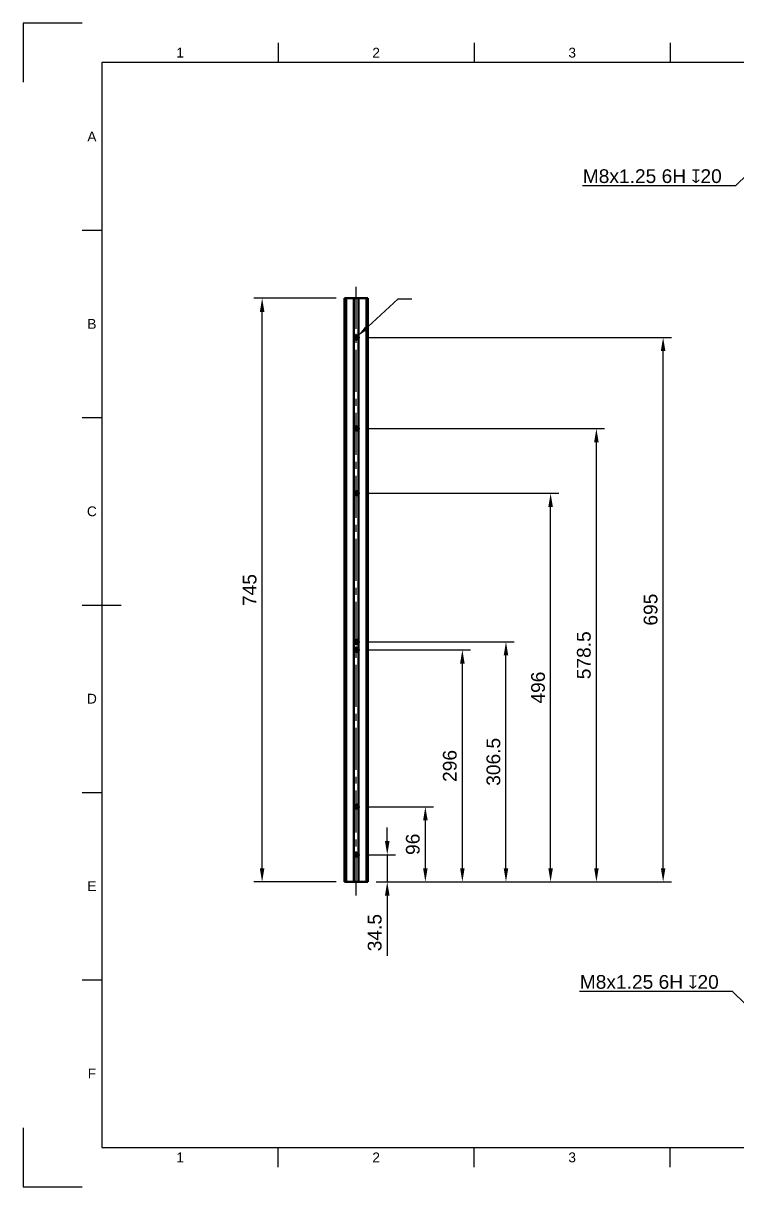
# Model space of a CAD drawing. Header units: millimetres. Extents: x 0 to 420, y 0 to 297.
# Drawn here: x 0 to 182.2, y 0 to 297 of the extents above; entities that cross this region are included whole.
import ezdxf
from ezdxf import colors
from ezdxf.entities.mleader import LeaderData, LeaderLine
from ezdxf.enums import TextEntityAlignment as Align
from ezdxf.math import Vec2, Vec3

# ---------------------------------------------------------------- set-up
doc = ezdxf.new("R2010")
doc.units = ezdxf.units.MM
doc.header["$LTSCALE"] = 0.75
doc.linetypes.add('CENTER2', pattern=[28.575, 19.05, -3.175, 3.175, -3.175])
for name, color, linetype, lineweight in [('Annotations', 7, 'Continuous', 25), ('Border', 7, 'Continuous', 25), ('Center Lines', 7, 'CENTER2', 25), ('Dimensions', 7, 'Continuous', 25), ('Visible', 7, 'Continuous', 50)]:
    doc.layers.add(name, color=color, linetype=linetype, lineweight=lineweight)
doc.styles.add('FusionTitle', font='arial.ttf')
doc.styles.get("Standard").update_dxf_attribs({"font": 'arial.ttf'})
doc.dimstyles.new('ISO-25', dxfattribs={"dimtxt": 3.5, "dimasz": 3.5, "dimexe": 2.1, "dimexo": 2.1, "dimgap": 1.4, "dimtad": 1, "dimzin": 12, "dimdsep": 46, "dimtxsty": 'Standard', "dimcen": 0, "dimclrd": 256, "dimclre": 256, "dimclrt": 256, "dimazin": 3, "dimtp": 0.1, "dimtm": 0.1, "dimtfac": 0.714286, "dimtmove": 0, "dimatfit": 3, "dimfxl": 1, "dimtzin": 12, "dimarcsym": 0})

# ---------------------------------------------------------------- blocks, each defined once
blk = doc.blocks.new('ISO_A3_SHEET')
at = {"layer": 'Border'}
for p, q in [((65, 292), (65, 287)), ((115, 292), (115, 287)), ((165, 292), (165, 287)), ((410, 287), (20, 287)), ((20, 287), (20, 10)), ((15, 244.16666), (20, 244.16666)), ((15, 196.33333), (20, 196.33333)), ((15, 148.5), (25, 148.5)), ((15, 100.66667), (20, 100.66667)), ((15, 52.83334), (20, 52.83334)), ((20, 10), (410, 10)), ((65, 5), (65, 10)), ((115, 5), (115, 10)), ((165, 5), (165, 10))]:
    blk.add_line(p, q, dxfattribs=at)
at = {"layer": 'Defpoints'}
for p, q in [((15, 297), (0, 297)), ((0, 297), (0, 282)), ((0, 15), (0, 0)), ((0, 0), (15, 0))]:
    blk.add_line(p, q, dxfattribs=at)
at = {"layer": 'Border', "style": 'FusionTitle'}
for s, p in [('1', (40, 289.5)), ('2', (90, 289.5)), ('3', (140, 289.5)), ('A', (17.5, 268.08333)), ('B', (17.5, 220.25)), ('C', (17.5, 172.41667)), ('D', (17.5, 124.58334)), ('E', (17.5, 76.75001)), ('F', (17.5, 28.91668)), ('1', (40, 7.5)), ('2', (90, 7.5)), ('3', (140, 7.5))]:
    blk.add_text(s, height=2.5, dxfattribs=at).set_placement(p, align=Align.MIDDLE)
blk = doc.blocks.new('*D43')
at = {"layer": 'Defpoints', "color": 0, "transparency": 16777216}
for p in [(60.913854, 226.816759), (81.913854, 226.816759), (81.913854, 77.816773)]:
    blk.add_point(p, dxfattribs=at)
at = {"layer": 'Dimensions', "lineweight": -2, "transparency": 16777216}
for p, q in [((79.813854, 226.816759), (58.813854, 226.816759)), ((60.913854, 81.316773), (60.913854, 223.316759)), ((79.813854, 77.816773), (58.813854, 77.816773))]:
    blk.add_line(p, q, dxfattribs=at)
at = {"layer": 'Dimensions', "transparency": 16777216}
for points in [[(60.330521, 223.316759), (61.497187, 223.316759), (60.913854, 226.816759)], [(60.330521, 81.316773), (61.497187, 81.316773), (60.913854, 77.816773)]]:
    blk.add_solid(points, dxfattribs=at)
at = {"layer": 'Dimensions', "transparency": 16777216, "insert": (57.734011, 152.316766), "char_height": 3.5, "attachment_point": 5, "rotation": 90}
blk.add_mtext('745', dxfattribs=at)
blk = doc.blocks.new('*U10')
at = {"layer": 'Center Lines', "color": 0, "linetype": 'Continuous', "ltscale": 0.75, "transparency": 16777216}
for p, q in [((-0.892969, 0), (0.892969, 0)), ((0, -0.892969), (0, 0.892969))]:
    blk.add_line(p, q, dxfattribs=at)
blk = doc.blocks.new('*U11')
at = {"layer": 'Center Lines', "color": 0, "linetype": 'Continuous', "ltscale": 0.75, "transparency": 16777216}
for p, q in [((-0.892969, 0), (0.892969, 0)), ((0, -0.892969), (0, 0.892969))]:
    blk.add_line(p, q, dxfattribs=at)
blk = doc.blocks.new('*U12')
at = {"layer": 'Center Lines', "color": 0, "linetype": 'Continuous', "ltscale": 0.75, "transparency": 16777216}
for p, q in [((-0.892969, 0), (0.892969, 0)), ((0, -0.892969), (0, 0.892969))]:
    blk.add_line(p, q, dxfattribs=at)
blk = doc.blocks.new('*U13')
at = {"layer": 'Center Lines', "color": 0, "linetype": 'Continuous', "ltscale": 0.75, "transparency": 16777216}
for p, q in [((-0.892969, 0), (0.892969, 0)), ((0, -0.892969), (0, 0.892969))]:
    blk.add_line(p, q, dxfattribs=at)
blk = doc.blocks.new('*U14')
at = {"layer": 'Center Lines', "color": 0, "linetype": 'Continuous', "ltscale": 0.75, "transparency": 16777216}
for p, q in [((-0.892969, 0), (0.892969, 0)), ((0, -0.892969), (0, 0.892969))]:
    blk.add_line(p, q, dxfattribs=at)
blk = doc.blocks.new('*U15')
at = {"layer": 'Center Lines', "color": 0, "linetype": 'Continuous', "ltscale": 0.75, "transparency": 16777216}
for p, q in [((-0.892969, 0), (0.892969, 0)), ((0, -0.892969), (0, 0.892969))]:
    blk.add_line(p, q, dxfattribs=at)
blk = doc.blocks.new('*U16')
at = {"layer": 'Center Lines', "color": 0, "linetype": 'Continuous', "ltscale": 0.75, "transparency": 16777216}
for p, q in [((-0.892969, 0), (0.892969, 0)), ((0, -0.892969), (0, 0.892969))]:
    blk.add_line(p, q, dxfattribs=at)
blk = doc.blocks.new('*U26')
at = {"layer": 'Center Lines', "color": 0, "ltscale": 0.75, "transparency": 16777216}
blk.add_line((0, -77.999993), (0, 77.999993), dxfattribs=at)
blk = doc.blocks.new('*D44')
at = {"layer": 'Defpoints', "color": 0, "transparency": 16777216}
for p in [(85.806633, 84.716773), (92.826685, 84.716773), (87.913854, 77.816773)]:
    blk.add_point(p, dxfattribs=at)
at = {"layer": 'Dimensions', "lineweight": -2, "transparency": 16777216}
for p, q in [((92.826685, 88.216773), (92.826685, 91.716773)), ((87.906633, 84.716773), (94.926685, 84.716773)), ((92.826685, 84.716773), (92.826685, 77.816773)), ((90.013854, 77.816773), (94.926685, 77.816773)), ((92.826685, 74.316773), (92.826685, 58.901493))]:
    blk.add_line(p, q, dxfattribs=at)
at = {"layer": 'Dimensions', "transparency": 16777216}
for points in [[(92.243352, 88.216773), (93.410018, 88.216773), (92.826685, 84.716773)], [(92.243352, 74.316773), (93.410018, 74.316773), (92.826685, 77.816773)]]:
    blk.add_solid(points, dxfattribs=at)
at = {"layer": 'Dimensions', "transparency": 16777216, "insert": (89.638486, 64.859133), "char_height": 3.5, "attachment_point": 5, "rotation": 90}
blk.add_mtext('34.5', dxfattribs=at)
blk = doc.blocks.new('*D45')
at = {"layer": 'Defpoints', "color": 0, "transparency": 16777216}
for p in [(85.806823, 97.016773), (102.549041, 97.016773), (87.913854, 77.816773)]:
    blk.add_point(p, dxfattribs=at)
at = {"layer": 'Dimensions', "lineweight": -2, "transparency": 16777216}
for p, q in [((87.906823, 97.016773), (104.649041, 97.016773)), ((102.549041, 81.316773), (102.549041, 93.516773)), ((90.013854, 77.816773), (104.649041, 77.816773))]:
    blk.add_line(p, q, dxfattribs=at)
at = {"layer": 'Dimensions', "transparency": 16777216}
for points in [[(101.965708, 93.516773), (103.132375, 93.516773), (102.549041, 97.016773)], [(101.965708, 81.316773), (103.132375, 81.316773), (102.549041, 77.816773)]]:
    blk.add_solid(points, dxfattribs=at)
at = {"layer": 'Dimensions', "transparency": 16777216, "insert": (99.362036, 87.416773), "char_height": 3.5, "attachment_point": 5, "rotation": 90}
blk.add_mtext('96', dxfattribs=at)
blk = doc.blocks.new('*D46')
at = {"layer": 'Defpoints', "color": 0, "transparency": 16777216}
for p in [(85.806823, 137.016773), (111.985874, 137.016773), (87.913854, 77.816773)]:
    blk.add_point(p, dxfattribs=at)
at = {"layer": 'Dimensions', "lineweight": -2, "transparency": 16777216}
for p, q in [((87.906823, 137.016773), (114.085874, 137.016773)), ((111.985874, 81.316773), (111.985874, 133.516773)), ((90.013854, 77.816773), (114.085874, 77.816773))]:
    blk.add_line(p, q, dxfattribs=at)
at = {"layer": 'Dimensions', "transparency": 16777216}
for points in [[(111.402541, 133.516773), (112.569207, 133.516773), (111.985874, 137.016773)], [(111.402541, 81.316773), (112.569207, 81.316773), (111.985874, 77.816773)]]:
    blk.add_solid(points, dxfattribs=at)
at = {"layer": 'Dimensions', "transparency": 16777216, "insert": (108.798869, 107.416773), "char_height": 3.5, "attachment_point": 5, "rotation": 90}
blk.add_mtext('296', dxfattribs=at)
blk = doc.blocks.new('*D47')
at = {"layer": 'Defpoints', "color": 0, "transparency": 16777216}
for p in [(85.827, 139.117565), (123.109174, 139.117565), (87.913854, 77.816773)]:
    blk.add_point(p, dxfattribs=at)
at = {"layer": 'Dimensions', "lineweight": -2, "transparency": 16777216}
for p, q in [((87.927, 139.117565), (125.209174, 139.117565)), ((123.109174, 81.316773), (123.109174, 135.617565)), ((90.013854, 77.816773), (125.209174, 77.816773))]:
    blk.add_line(p, q, dxfattribs=at)
at = {"layer": 'Dimensions', "transparency": 16777216}
for points in [[(122.52584, 135.617565), (123.692507, 135.617565), (123.109174, 139.117565)], [(122.52584, 81.316773), (123.692507, 81.316773), (123.109174, 77.816773)]]:
    blk.add_solid(points, dxfattribs=at)
at = {"layer": 'Dimensions', "transparency": 16777216, "insert": (119.920974, 108.467169), "char_height": 3.5, "attachment_point": 5, "rotation": 90}
blk.add_mtext('306.5', dxfattribs=at)
blk = doc.blocks.new('*D48')
at = {"layer": 'Defpoints', "color": 0, "transparency": 16777216}
for p in [(85.806823, 177.016773), (134.491118, 177.016773), (87.913854, 77.816773)]:
    blk.add_point(p, dxfattribs=at)
at = {"layer": 'Dimensions', "lineweight": -2, "transparency": 16777216}
for p, q in [((87.906823, 177.016773), (136.591118, 177.016773)), ((134.491118, 81.316773), (134.491118, 173.516773)), ((90.013854, 77.816773), (136.591118, 77.816773))]:
    blk.add_line(p, q, dxfattribs=at)
at = {"layer": 'Dimensions', "transparency": 16777216}
for points in [[(133.907784, 173.516773), (135.074451, 173.516773), (134.491118, 177.016773)], [(133.907784, 81.316773), (135.074451, 81.316773), (134.491118, 77.816773)]]:
    blk.add_solid(points, dxfattribs=at)
at = {"layer": 'Dimensions', "transparency": 16777216, "insert": (131.304112, 127.416773), "char_height": 3.5, "attachment_point": 5, "rotation": 90}
blk.add_mtext('496', dxfattribs=at)
blk = doc.blocks.new('*D49')
at = {"layer": 'Defpoints', "color": 0, "transparency": 16777216}
for p in [(85.806633, 193.516774), (146.174105, 193.516774), (87.913854, 77.816773)]:
    blk.add_point(p, dxfattribs=at)
at = {"layer": 'Dimensions', "lineweight": -2, "transparency": 16777216}
for p, q in [((87.906633, 193.516774), (148.274105, 193.516774)), ((146.174105, 81.316773), (146.174105, 190.016774)), ((90.013854, 77.816773), (148.274105, 77.816773))]:
    blk.add_line(p, q, dxfattribs=at)
at = {"layer": 'Dimensions', "transparency": 16777216}
for points in [[(145.590772, 190.016774), (146.757439, 190.016774), (146.174105, 193.516774)], [(145.590772, 81.316773), (146.757439, 81.316773), (146.174105, 77.816773)]]:
    blk.add_solid(points, dxfattribs=at)
at = {"layer": 'Dimensions', "transparency": 16777216, "insert": (142.9871, 135.666773), "char_height": 3.5, "attachment_point": 5, "rotation": 90}
blk.add_mtext('578.5', dxfattribs=at)
blk = doc.blocks.new('*D50')
at = {"layer": 'Defpoints', "color": 0, "transparency": 16777216}
for p in [(85.797302, 216.816714), (163.192594, 216.816714), (87.913854, 77.816773)]:
    blk.add_point(p, dxfattribs=at)
at = {"layer": 'Dimensions', "lineweight": -2, "transparency": 16777216}
for p, q in [((87.897302, 216.816714), (165.292594, 216.816714)), ((163.192594, 81.316773), (163.192594, 213.316714)), ((90.013854, 77.816773), (165.292594, 77.816773))]:
    blk.add_line(p, q, dxfattribs=at)
at = {"layer": 'Dimensions', "transparency": 16777216}
for points in [[(162.609261, 213.316714), (163.775928, 213.316714), (163.192594, 216.816714)], [(162.609261, 81.316773), (163.775928, 81.316773), (163.192594, 77.816773)]]:
    blk.add_solid(points, dxfattribs=at)
at = {"layer": 'Dimensions', "transparency": 16777216, "insert": (160.005589, 147.316743), "char_height": 3.5, "attachment_point": 5, "rotation": 90}
blk.add_mtext('695', dxfattribs=at)

msp = doc.modelspace()

# ---------------------------------------------------------------- linework, layer by layer
at = {"layer": 'Visible', "extrusion": (0, 1, 0)}
for p, q in [((81.9139, 77.8168, 2.6), (81.9139, 226.8168, 2.6)), ((82.3139, 226.8168, 3), (84.3139, 226.8168, 3)), ((82.3139, 77.8168, 3), (82.3139, 226.8168, 3)), ((84.3139, 226.8168, 1.2), (85.5139, 226.8168, 1.2)), ((84.3139, 77.8168, 3), (84.3139, 226.8168, 3)), ((85.5139, 226.8168, 3), (87.5139, 226.8168, 3)), ((85.5139, 77.8168, 3), (85.5139, 226.8168, 3)), ((87.5139, 77.8168, 3), (87.5139, 226.8168, 3)), ((87.9139, 206.0168, 2.6), (87.9139, 226.8168, 2.6)), ((87.9131, 206.0168, 2.6105), (87.9139, 206.0168, 2.6105)), ((87.9139, 203.6168, 2.6105), (87.9139, 206.0168, 2.6105)), ((87.9131, 203.6168, 2.6105), (87.9139, 203.6168, 2.6105)), ((87.9139, 77.8168, 2.6), (87.9139, 203.6168, 2.6)), ((84.3139, 77.8168, 3), (82.3139, 77.8168, 3)), ((85.5139, 77.8168, 1.2), (84.3139, 77.8168, 1.2)), ((87.5139, 77.8168, 3), (85.5139, 77.8168, 3))]:
    msp.add_line(p, q, dxfattribs=at)
at = {"layer": 'Visible', "extrusion": (-2.969e-13, 0, -1)}
for centre, radius, start, end in [((-84.9043, 216.8167, -1.2), 0.5035, 40.529989, 139.470011), ((-84.9043, 216.8167, -1.2), 0.6147, 255.032441, 284.967559), ((-84.934, 139.1176, -1.2), 0.5035, 40.529989, 139.470011), ((-84.934, 139.1176, -1.2), 0.6147, 255.032441, 284.967559)]:
    msp.add_arc(centre, radius, start, end, dxfattribs=at)
at = {"layer": 'Visible', "extrusion": (-3.237e-13, 2.29e-14, -1)}
for centre in [(-84.9137, 193.5168, -1.2), (-84.9137, 84.7168, -1.2)]:
    msp.add_arc(centre, 0.5035, 220.529989, 319.470011, dxfattribs=at)
at = {"layer": 'Visible', "extrusion": (-2.999e-13, 1.12e-14, -1)}
for centre in [(-84.9137, 193.5168, -1.2), (-84.9137, 84.7168, -1.2)]:
    msp.add_arc(centre, 0.6147, 75.032441, 104.967559, dxfattribs=at)
at = {"layer": 'Visible', "extrusion": (-2.969e-13, 1.8e-15, -1)}
for centre in [(-84.9139, 177.0168, -1.2), (-84.9139, 137.0168, -1.2), (-84.9139, 97.0168, -1.2)]:
    msp.add_arc(centre, 0.5035, 267.914146, 6.854168, dxfattribs=at)
at = {"layer": 'Visible', "extrusion": (-3.131e-13, -2.56e-14, -1)}
for centre in [(-84.9139, 177.0168, -1.2), (-84.9139, 137.0168, -1.2), (-84.9139, 97.0168, -1.2)]:
    msp.add_arc(centre, 0.6147, 122.416598, 152.351716, dxfattribs=at)
at = {"layer": 'Visible', "extrusion": (-9.77e-14, 1, 2.398e-13)}
msp.add_open_spline([(81.9139, 226.8168, 2.6), (81.9158, 226.8168, 2.6297), (81.9177, 226.8168, 2.6433), (81.9282, 226.8168, 2.7148), (81.9428, 226.8168, 2.7562), (81.9902, 226.8168, 2.8426), (82.0279, 226.8168, 2.8835), (82.1172, 226.8168, 2.9554), (82.1653, 226.8168, 2.9727), (82.2269, 226.8168, 2.9904), (82.259, 226.8168, 2.9964), (82.3139, 226.8168, 3)], degree=3, knots=[-0.466346255, -0.466346255, -0.466346255, -0.466346255, -0.451359314, -0.451359314, -0.393635612, -0.393635612, -0.313719447, -0.313719447, -0.199872316, -0.199872316, -0.070277282, -0.070277282, -0.070277282, -0.070277282], dxfattribs=at)
at = {"layer": 'Visible', "extrusion": (0, 1, 0)}
for points in [[(87.5139, 226.8168, 3), (87.5436, 226.8168, 2.9981), (87.5572, 226.8168, 2.9962), (87.6286, 226.8168, 2.9857), (87.6701, 226.8168, 2.971), (87.7565, 226.8168, 2.9237), (87.7974, 226.8168, 2.886), (87.8692, 226.8168, 2.7967), (87.8866, 226.8168, 2.7486), (87.9042, 226.8168, 2.6869), (87.9103, 226.8168, 2.6549), (87.9139, 226.8168, 2.6)], [(87.5139, 77.8168, 3), (87.5436, 77.8168, 2.9981), (87.5572, 77.8168, 2.9962), (87.6286, 77.8168, 2.9857), (87.6701, 77.8168, 2.971), (87.7565, 77.8168, 2.9237), (87.7974, 77.8168, 2.886), (87.8692, 77.8168, 2.7967), (87.8866, 77.8168, 2.7486), (87.9042, 77.8168, 2.6869), (87.9103, 77.8168, 2.6549), (87.9139, 77.8168, 2.6)]]:
    msp.add_open_spline(points, degree=3, knots=[-0.466346255, -0.466346255, -0.466346255, -0.466346255, -0.451359314, -0.451359314, -0.393635612, -0.393635612, -0.313719447, -0.313719447, -0.199872316, -0.199872316, -0.070277282, -0.070277282, -0.070277282, -0.070277282], dxfattribs=at)
at = {"layer": 'Visible'}
for points, knots in [([(84.7456, 216.2229, 1.2), (84.672, 216.2498, 1.2), (84.6042, 216.2906, 1.2), (84.4905, 216.3944, 1.2), (84.445, 216.4557, 1.2), (84.3817, 216.5898, 1.2), (84.3635, 216.661, 1.2), (84.3562, 216.8037, 1.2), (84.366, 216.8737, 1.2), (84.403, 216.9789, 1.2), (84.4214, 217.0163, 1.2), (84.4661, 217.085, 1.2), (84.4921, 217.1162, 1.2), (84.5216, 217.1439, 1.2)], [0, 0, 0, 0, 0.117587534, 0.117587534, 0.23108734, 0.23108734, 0.340497787, 0.340497787, 0.445817318, 0.445817318, 0.508296731, 0.508296731, 0.56924861, 0.56924861, 0.56924861, 0.56924861]), ([(84.5217, 217.1437, 1.055), (84.511, 217.1313, 1.056), (84.5008, 217.1183, 1.0571), (84.4914, 217.1048, 1.0581), (84.3844, 216.9513, 1.0699), (84.3732, 216.7366, 1.0817), (84.4638, 216.5729, 1.0936), (84.5511, 216.4151, 1.105), (84.7286, 216.3116, 1.1164), (84.909, 216.3132, 1.1278), (85.0876, 216.3149, 1.1391), (85.2616, 216.4195, 1.1504), (85.3469, 216.5765, 1.1617), (85.4322, 216.7337, 1.173), (85.4249, 216.9369, 1.1843), (85.3287, 217.0876, 1.1956), (85.3162, 217.1073, 1.197), (85.3022, 217.1262, 1.1985), (85.287, 217.1439, 1.2)], [-4.55635616, -4.55635616, -4.55635616, -4.55635616, -4.45802859, -4.45802859, -4.45802859, -3.34352145, -3.34352145, -3.34352145, -2.26896963, -2.26896963, -2.26896963, -1.20464586, -1.20464586, -1.20464586, -0.13921897, -0.13921897, -0.13921897, 0, 0, 0, 0]), ([(85.287, 217.1439, 1.2), (85.3355, 217.0984, 1.2), (85.3744, 217.0436, 1.2), (85.4307, 216.92, 1.2), (85.4466, 216.8518, 1.2), (85.452, 216.7105, 1.2), (85.4403, 216.6386, 1.2), (85.3898, 216.5006, 1.2), (85.3503, 216.4362, 1.2), (85.2677, 216.3459, 1.2), (85.2316, 216.3149, 1.2), (85.152, 216.2615, 1.2), (85.1086, 216.2395, 1.2), (85.0631, 216.2229, 1.2)], [0, 0, 0, 0, 0.0997698, 0.0997698, 0.203618253, 0.203618253, 0.311543588, 0.311543588, 0.423543967, 0.423543967, 0.494427949, 0.494427949, 0.566847306, 0.566847306, 0.566847306, 0.566847306]), ([(84.531, 193.1896, 1.2), (84.4825, 193.2351, 1.2), (84.4436, 193.2899, 1.2), (84.3873, 193.4135, 1.2), (84.3714, 193.4817, 1.2), (84.366, 193.623, 1.2), (84.3777, 193.6949, 1.2), (84.4282, 193.8329, 1.2), (84.4677, 193.8973, 1.2), (84.5503, 193.9876, 1.2), (84.5864, 194.0186, 1.2), (84.666, 194.072, 1.2), (84.7094, 194.094, 1.2), (84.7549, 194.1106, 1.2)], [0, 0, 0, 0, 0.0997698, 0.0997698, 0.203618253, 0.203618253, 0.311543588, 0.311543588, 0.423543967, 0.423543967, 0.494427949, 0.494427949, 0.566847306, 0.566847306, 0.566847306, 0.566847306]), ([(85.2963, 193.1897, 1.055), (85.3053, 193.2001, 1.0558), (85.3138, 193.2109, 1.0567), (85.3219, 193.2221, 1.0576), (85.4262, 193.3665, 1.0688), (85.4453, 193.568, 1.0801), (85.3701, 193.7294, 1.0914), (85.2938, 193.893, 1.1028), (85.1237, 194.0087, 1.1142), (84.9436, 194.0194, 1.1256), (84.7652, 194.03, 1.1369), (84.5843, 193.9374, 1.1482), (84.4885, 193.7865, 1.1595), (84.3926, 193.6354, 1.1708), (84.3861, 193.4318, 1.1821), (84.4721, 193.2748, 1.1934), (84.4887, 193.2445, 1.1956), (84.5085, 193.2159, 1.1978), (84.531, 193.1896, 1.2)], [-4.55635616, -4.55635616, -4.55635616, -4.55635616, -4.47423402, -4.47423402, -4.47423402, -3.41294719, -3.41294719, -3.41294719, -2.33759093, -2.33759093, -2.33759093, -1.27273628, -1.27273628, -1.27273628, -0.20617298, -0.20617298, -0.20617298, 0, 0, 0, 0]), ([(84.414, 177.0769, 1.2), (84.4147, 177.1434, 1.2), (84.4286, 177.2091, 1.2), (84.4815, 177.3342, 1.2), (84.5209, 177.3921, 1.2), (84.6212, 177.4917, 1.2), (84.682, 177.5318, 1.2), (84.8178, 177.588, 1.2), (84.892, 177.6026, 1.2), (85.0143, 177.603, 1.2), (85.0616, 177.5974, 1.2), (85.1548, 177.5749, 1.2), (85.2003, 177.5579, 1.2), (85.2434, 177.5357, 1.2)], [0, 0, 0, 0, 0.0997698, 0.0997698, 0.203618253, 0.203618253, 0.311543588, 0.311543588, 0.423543967, 0.423543967, 0.494427949, 0.494427949, 0.566847306, 0.566847306, 0.566847306, 0.566847306]), ([(84.9319, 176.5146, 1.055), (85.0635, 176.5205, 1.0633), (85.1931, 176.5775, 1.0717), (85.2829, 176.6742, 1.08), (85.4062, 176.8071, 1.0914), (85.4489, 177.0093, 1.1029), (85.3899, 177.1807, 1.1144), (85.3316, 177.3502, 1.1257), (85.1763, 177.4823, 1.137), (84.9997, 177.5129, 1.1484), (84.8222, 177.5436, 1.1597), (84.6305, 177.4703, 1.1711), (84.5188, 177.3289, 1.1825), (84.4617, 177.2566, 1.1883), (84.425, 177.1684, 1.1942), (84.414, 177.0769, 1.2)], [24.90791306, 24.90791306, 24.90791306, 24.90791306, 25.69413693, 25.69413693, 25.69413693, 26.77391653, 26.77391653, 26.77391653, 27.84176054, 27.84176054, 27.84176054, 28.91520149, 28.91520149, 28.91520149, 29.46426922, 29.46426922, 29.46426922, 29.46426922]), ([(85.4584, 177.302, 1.2), (85.4884, 177.2296, 1.2), (85.5042, 177.1521, 1.2), (85.5048, 176.9982, 1.2), (85.4905, 176.9232, 1.2), (85.4347, 176.7858, 1.2), (85.3946, 176.7242, 1.2), (85.2946, 176.6222, 1.2), (85.2364, 176.5821, 1.2), (85.134, 176.5381, 1.2), (85.094, 176.5262, 1.2), (85.0132, 176.5126, 1.2), (84.9726, 176.5107, 1.2), (84.9322, 176.5136, 1.2)], [0, 0, 0, 0, 0.117587534, 0.117587534, 0.23108734, 0.23108734, 0.340497787, 0.340497787, 0.445817318, 0.445817318, 0.508296731, 0.508296731, 0.56924861, 0.56924861, 0.56924861, 0.56924861]), ([(84.7753, 138.5237, 1.2), (84.7017, 138.5507, 1.2), (84.6339, 138.5915, 1.2), (84.5202, 138.6953, 1.2), (84.4747, 138.7565, 1.2), (84.4114, 138.8907, 1.2), (84.3932, 138.9619, 1.2), (84.3859, 139.1045, 1.2), (84.3957, 139.1745, 1.2), (84.4327, 139.2797, 1.2), (84.4511, 139.3171, 1.2), (84.4958, 139.3858, 1.2), (84.5218, 139.417, 1.2), (84.5513, 139.4448, 1.2)], [0, 0, 0, 0, 0.117587534, 0.117587534, 0.23108734, 0.23108734, 0.340497787, 0.340497787, 0.445817318, 0.445817318, 0.508296731, 0.508296731, 0.56924861, 0.56924861, 0.56924861, 0.56924861]), ([(84.5514, 139.4447, 1.055), (84.5458, 139.4382, 1.0555), (84.5404, 139.4316, 1.056), (84.5352, 139.4248, 1.0566), (84.4262, 139.2833, 1.0679), (84.401, 139.0818, 1.0792), (84.4718, 138.9179, 1.0905), (84.5434, 138.7521, 1.1019), (84.7103, 138.6317, 1.1133), (84.8901, 138.616, 1.1247), (85.0682, 138.6004, 1.136), (85.2517, 138.6879, 1.1473), (85.3516, 138.8362, 1.1586), (85.4516, 138.9847, 1.1699), (85.4638, 139.1881, 1.1813), (85.382, 139.3474, 1.1926), (85.3641, 139.3822, 1.195), (85.3422, 139.415, 1.1975), (85.3167, 139.4448, 1.2)], [-4.55635616, -4.55635616, -4.55635616, -4.55635616, -4.50537009, -4.50537009, -4.50537009, -3.4411699, -3.4411699, -3.4411699, -2.3654815, -2.3654815, -2.3654815, -1.30040639, -1.30040639, -1.30040639, -0.23336266, -0.23336266, -0.23336266, 0, 0, 0, 0]), ([(84.414, 137.0769, 1.2), (84.4147, 137.1434, 1.2), (84.4286, 137.2091, 1.2), (84.4815, 137.3342, 1.2), (84.5209, 137.3921, 1.2), (84.6212, 137.4917, 1.2), (84.682, 137.5318, 1.2), (84.8178, 137.588, 1.2), (84.892, 137.6026, 1.2), (85.0143, 137.603, 1.2), (85.0616, 137.5974, 1.2), (85.1548, 137.5749, 1.2), (85.2003, 137.5579, 1.2), (85.2434, 137.5357, 1.2)], [0, 0, 0, 0, 0.0997698, 0.0997698, 0.203618253, 0.203618253, 0.311543588, 0.311543588, 0.423543967, 0.423543967, 0.494427949, 0.494427949, 0.566847306, 0.566847306, 0.566847306, 0.566847306]), ([(84.9319, 136.5146, 1.055), (85.0635, 136.5205, 1.0633), (85.1931, 136.5775, 1.0717), (85.2829, 136.6742, 1.08), (85.4062, 136.8071, 1.0914), (85.4489, 137.0093, 1.1029), (85.3899, 137.1807, 1.1144), (85.3316, 137.3502, 1.1257), (85.1763, 137.4823, 1.137), (84.9997, 137.5129, 1.1484), (84.8222, 137.5436, 1.1597), (84.6305, 137.4703, 1.1711), (84.5188, 137.3289, 1.1825), (84.4617, 137.2566, 1.1883), (84.425, 137.1684, 1.1942), (84.414, 137.0769, 1.2)], [24.90791306, 24.90791306, 24.90791306, 24.90791306, 25.69413693, 25.69413693, 25.69413693, 26.77391653, 26.77391653, 26.77391653, 27.84176054, 27.84176054, 27.84176054, 28.91520149, 28.91520149, 28.91520149, 29.46426922, 29.46426922, 29.46426922, 29.46426922]), ([(85.4584, 137.302, 1.2), (85.4884, 137.2296, 1.2), (85.5042, 137.1521, 1.2), (85.5048, 136.9982, 1.2), (85.4905, 136.9232, 1.2), (85.4347, 136.7858, 1.2), (85.3946, 136.7242, 1.2), (85.2946, 136.6222, 1.2), (85.2364, 136.5821, 1.2), (85.134, 136.5381, 1.2), (85.094, 136.5262, 1.2), (85.0132, 136.5126, 1.2), (84.9726, 136.5107, 1.2), (84.9322, 136.5136, 1.2)], [0, 0, 0, 0, 0.117587534, 0.117587534, 0.23108734, 0.23108734, 0.340497787, 0.340497787, 0.445817318, 0.445817318, 0.508296731, 0.508296731, 0.56924861, 0.56924861, 0.56924861, 0.56924861]), ([(85.3167, 139.4448, 1.2), (85.3652, 139.3992, 1.2), (85.4041, 139.3445, 1.2), (85.4604, 139.2208, 1.2), (85.4763, 139.1527, 1.2), (85.4816, 139.0113, 1.2), (85.47, 138.9395, 1.2), (85.4195, 138.8015, 1.2), (85.38, 138.737, 1.2), (85.2974, 138.6467, 1.2), (85.2613, 138.6157, 1.2), (85.1817, 138.5624, 1.2), (85.1383, 138.5404, 1.2), (85.0928, 138.5237, 1.2)], [0, 0, 0, 0, 0.0997698, 0.0997698, 0.203618253, 0.203618253, 0.311543588, 0.311543588, 0.423543967, 0.423543967, 0.494427949, 0.494427949, 0.566847306, 0.566847306, 0.566847306, 0.566847306]), ([(84.414, 97.0769, 1.2), (84.4147, 97.1434, 1.2), (84.4286, 97.2091, 1.2), (84.4815, 97.3342, 1.2), (84.5209, 97.3921, 1.2), (84.6212, 97.4917, 1.2), (84.682, 97.5318, 1.2), (84.8178, 97.588, 1.2), (84.892, 97.6026, 1.2), (85.0143, 97.603, 1.2), (85.0616, 97.5974, 1.2), (85.1548, 97.5749, 1.2), (85.2003, 97.5579, 1.2), (85.2434, 97.5357, 1.2)], [0, 0, 0, 0, 0.0997698, 0.0997698, 0.203618253, 0.203618253, 0.311543588, 0.311543588, 0.423543967, 0.423543967, 0.494427949, 0.494427949, 0.566847306, 0.566847306, 0.566847306, 0.566847306]), ([(84.9319, 96.5146, 1.055), (85.0635, 96.5205, 1.0633), (85.1931, 96.5775, 1.0717), (85.2829, 96.6742, 1.08), (85.4062, 96.8071, 1.0914), (85.4489, 97.0093, 1.1029), (85.3899, 97.1807, 1.1144), (85.3316, 97.3502, 1.1257), (85.1763, 97.4823, 1.137), (84.9997, 97.5129, 1.1484), (84.8222, 97.5436, 1.1597), (84.6305, 97.4703, 1.1711), (84.5188, 97.3289, 1.1825), (84.4617, 97.2566, 1.1883), (84.425, 97.1684, 1.1942), (84.414, 97.0769, 1.2)], [24.90791306, 24.90791306, 24.90791306, 24.90791306, 25.69413693, 25.69413693, 25.69413693, 26.77391653, 26.77391653, 26.77391653, 27.84176054, 27.84176054, 27.84176054, 28.91520149, 28.91520149, 28.91520149, 29.46426922, 29.46426922, 29.46426922, 29.46426922]), ([(85.4584, 97.302, 1.2), (85.4884, 97.2296, 1.2), (85.5042, 97.1521, 1.2), (85.5048, 96.9982, 1.2), (85.4905, 96.9232, 1.2), (85.4347, 96.7858, 1.2), (85.3946, 96.7242, 1.2), (85.2946, 96.6222, 1.2), (85.2364, 96.5821, 1.2), (85.134, 96.5381, 1.2), (85.094, 96.5262, 1.2), (85.0132, 96.5126, 1.2), (84.9726, 96.5107, 1.2), (84.9322, 96.5136, 1.2)], [0, 0, 0, 0, 0.117587534, 0.117587534, 0.23108734, 0.23108734, 0.340497787, 0.340497787, 0.445817318, 0.445817318, 0.508296731, 0.508296731, 0.56924861, 0.56924861, 0.56924861, 0.56924861]), ([(84.531, 84.3896, 1.2), (84.4825, 84.4351, 1.2), (84.4436, 84.4899, 1.2), (84.3873, 84.6135, 1.2), (84.3714, 84.6817, 1.2), (84.366, 84.823, 1.2), (84.3777, 84.8948, 1.2), (84.4282, 85.0329, 1.2), (84.4677, 85.0973, 1.2), (84.5503, 85.1876, 1.2), (84.5864, 85.2186, 1.2), (84.666, 85.272, 1.2), (84.7094, 85.294, 1.2), (84.7549, 85.3106, 1.2)], [0, 0, 0, 0, 0.0997698, 0.0997698, 0.203618253, 0.203618253, 0.311543588, 0.311543588, 0.423543967, 0.423543967, 0.494427949, 0.494427949, 0.566847306, 0.566847306, 0.566847306, 0.566847306]), ([(85.2963, 84.3897, 1.055), (85.3053, 84.4001, 1.0558), (85.3138, 84.4109, 1.0567), (85.3219, 84.4221, 1.0576), (85.4262, 84.5665, 1.0688), (85.4453, 84.768, 1.0801), (85.3701, 84.9294, 1.0914), (85.2938, 85.093, 1.1028), (85.1237, 85.2087, 1.1142), (84.9436, 85.2194, 1.1256), (84.7652, 85.23, 1.1369), (84.5843, 85.1374, 1.1482), (84.4885, 84.9865, 1.1595), (84.3926, 84.8354, 1.1708), (84.3861, 84.6318, 1.1821), (84.4721, 84.4748, 1.1934), (84.4887, 84.4445, 1.1956), (84.5085, 84.4159, 1.1978), (84.531, 84.3896, 1.2)], [-4.55635616, -4.55635616, -4.55635616, -4.55635616, -4.47423402, -4.47423402, -4.47423402, -3.41294719, -3.41294719, -3.41294719, -2.33759093, -2.33759093, -2.33759093, -1.27273628, -1.27273628, -1.27273628, -0.20617298, -0.20617298, -0.20617298, 0, 0, 0, 0]), ([(85.0724, 85.3106, 1.2), (85.146, 85.2837, 1.2), (85.2138, 85.2429, 1.2), (85.3275, 85.139, 1.2), (85.373, 85.0778, 1.2), (85.4363, 84.9436, 1.2), (85.4545, 84.8724, 1.2), (85.4618, 84.7298, 1.2), (85.452, 84.6598, 1.2), (85.415, 84.5546, 1.2), (85.3966, 84.5172, 1.2), (85.3519, 84.4485, 1.2), (85.3259, 84.4173, 1.2), (85.2964, 84.3896, 1.2)], [0, 0, 0, 0, 0.117587534, 0.117587534, 0.23108734, 0.23108734, 0.340497787, 0.340497787, 0.445817318, 0.445817318, 0.508296731, 0.508296731, 0.56924861, 0.56924861, 0.56924861, 0.56924861])]:
    msp.add_open_spline(points, degree=3, knots=knots, dxfattribs=at)
msp.add_open_spline([(87.9131, 203.6168, 2.6105), (87.9131, 204.4168, 2.6105), (87.9131, 205.2168, 2.6105), (87.9131, 206.0168, 2.6105)], degree=3, dxfattribs=at)
at = {"layer": 'Visible', "extrusion": (-2.3958e-12, -1.5699e-12, -1)}
msp.add_open_spline([(85.0724, 194.1106, 1.2), (85.146, 194.0837, 1.2), (85.2138, 194.0429, 1.2), (85.3275, 193.939, 1.2), (85.373, 193.8778, 1.2), (85.4363, 193.7436, 1.2), (85.4545, 193.6724, 1.2), (85.4618, 193.5298, 1.2), (85.452, 193.4598, 1.2), (85.415, 193.3546, 1.2), (85.3966, 193.3172, 1.2), (85.3519, 193.2485, 1.2), (85.3259, 193.2173, 1.2), (85.2964, 193.1896, 1.2)], degree=3, knots=[0, 0, 0, 0, 0.117587534, 0.117587534, 0.23108734, 0.23108734, 0.340497787, 0.340497787, 0.445817318, 0.445817318, 0.508296731, 0.508296731, 0.56924861, 0.56924861, 0.56924861, 0.56924861], dxfattribs=at)
at = {"layer": 'Visible', "extrusion": (-7.33e-14, 1, 1.798e-13)}
msp.add_open_spline([(81.9139, 77.8168, 2.6), (81.9158, 77.8168, 2.6297), (81.9177, 77.8168, 2.6433), (81.9282, 77.8168, 2.7148), (81.9428, 77.8168, 2.7562), (81.9902, 77.8168, 2.8426), (82.0279, 77.8168, 2.8835), (82.1172, 77.8168, 2.9554), (82.1653, 77.8168, 2.9727), (82.2269, 77.8168, 2.9904), (82.259, 77.8168, 2.9964), (82.3139, 77.8168, 3)], degree=3, knots=[-0.466346255, -0.466346255, -0.466346255, -0.466346255, -0.451359314, -0.451359314, -0.393635612, -0.393635612, -0.313719447, -0.313719447, -0.199872316, -0.199872316, -0.070277282, -0.070277282, -0.070277282, -0.070277282], dxfattribs=at)

# ---------------------------------------------------------------- block references
at = {"layer": 'Border'}
msp.add_blockref('ISO_A3_SHEET', (0, 0), dxfattribs=at)
at = {"layer": 'Center Lines', "ltscale": 0.75}
for name, p in [('*U26', (84.9139, 152.3168)), ('*U10', (84.9043, 216.8167)), ('*U11', (84.9137, 193.5168)), ('*U12', (84.9139, 177.0168)), ('*U13', (84.934, 139.1176)), ('*U14', (84.9139, 137.0168)), ('*U15', (84.9139, 97.0168)), ('*U16', (84.9137, 84.7168))]:
    msp.add_blockref(name, p, dxfattribs=at)

# ---------------------------------------------------------------- dimensions: what is measured, and where the dimension line sits
at = {"layer": 'Dimensions'}
dim = msp.add_aligned_dim(p1=(81.9139, 77.8168), p2=(81.9139, 226.8168), distance=21, dimstyle='ISO-25', override={"dimlfac": 5, "dimclrd": 256, "dimclre": 256}, dxfattribs=at)
dim.commit()
dim.dimension.update_dxf_attribs({"geometry": '*D43', "text_midpoint": (57.734, 152.3168)})
for base, p2, picture, middle in [((163.1926, 216.8167), (85.7973, 216.8167), '*D50', (163.1926, 147.3167)), ((146.1741, 193.5168), (85.8066, 193.5168), '*D49', (146.1741, 135.6668)), ((134.4911, 177.0168), (85.8068, 177.0168), '*D48', (134.4911, 127.4168)), ((111.9859, 137.0168), (85.8068, 137.0168), '*D46', (111.9859, 107.4168)), ((123.1092, 139.1176), (85.827, 139.1176), '*D47', (123.1092, 108.4672)), ((102.549, 97.0168), (85.8068, 97.0168), '*D45', (102.549, 87.4168)), ((92.8267, 84.7168), (85.8066, 84.7168), '*D44', (92.8267, 64.8591))]:
    dim = msp.add_linear_dim(base=base, p1=(87.9139, 77.8168), p2=p2, angle=90, dimstyle='ISO-25', override={"dimlfac": 5}, dxfattribs=at)
    dim.commit()
    dim.dimension.update_dxf_attribs({"geometry": picture, "text_midpoint": middle, "dimtype": 160})

# ---------------------------------------------------------------- leaders
at = {"layer": 'Annotations'}
ml = msp.add_multileader_mtext('Standard', dxfattribs=at)
ml.set_content(' M8x1.25 6H {\\Famgdt|c0;x}20', color=256)
ml.set_leader_properties()
ml.build(insert=Vec2(0, 0))
ml.multileader.update_dxf_attribs({"text_left_attachment_type": 5, "text_right_attachment_type": 5, "dogleg_length": 3.5, "arrow_head_size": 3.5})
ctx = ml.context
ctx.base_point, ctx.char_height, ctx.arrow_head_size, ctx.landing_gap_size, ctx.plane_origin = Vec3(139.6958, 255.5103), 3.5, 3.5, 0, Vec3(189.98, 264.1408)
ctx.left_attachment, ctx.right_attachment, ctx.text_align_type = 5, 5, 2
notes = []
notes.append((ctx, [(0, (1, 1, 0), (181.6462, 255.5103), (-1, 0), 3.5, [(0, [(190.2914, 263.9289)], 0, [])])]))
ctx.mtext.insert, ctx.mtext.alignment, ctx.mtext.flow_direction = Vec3(178.1462, 259.7246), 3, 5
ml = msp.add_multileader_mtext('Standard', dxfattribs=at)
ml.set_content('', color=256)
ml.set_leader_properties()
ml.build(insert=Vec2(0, 0))
ml.multileader.update_dxf_attribs({"text_left_attachment_type": 5, "text_right_attachment_type": 5, "dogleg_length": 3.5, "arrow_head_size": 3.5})
ctx = ml.context
ctx.base_point, ctx.char_height, ctx.arrow_head_size, ctx.landing_gap_size, ctx.plane_origin = Vec3(99.1396, 226.6944), 3.5, 3.5, 0, Vec3(90.2112, 217.355)
ctx.left_attachment, ctx.right_attachment = 5, 5
notes.append((ctx, [(0, (1, 1, 0), (95.6396, 226.6944), (1, 0), 3.5, [(0, [(85.287, 217.1439)], 0, [])])]))
ctx.mtext.insert, ctx.mtext.flow_direction = Vec3(99.1396, 230.9087), 5
ml = msp.add_multileader_mtext('Standard', dxfattribs=at)
ml.set_content(' M8x1.25 6H {\\Famgdt|c0;x}20', color=256)
ml.set_leader_properties()
ml.build(insert=Vec2(0, 0))
ml.multileader.update_dxf_attribs({"text_left_attachment_type": 5, "text_right_attachment_type": 5, "dogleg_length": 3.5, "arrow_head_size": 3.5})
ctx = ml.context
ctx.base_point, ctx.char_height, ctx.arrow_head_size, ctx.landing_gap_size, ctx.plane_origin = Vec3(138.9242, 49.8218), 3.5, 3.5, 0, Vec3(189.9053, 40.9217)
ctx.left_attachment, ctx.right_attachment, ctx.text_align_type = 5, 5, 2
notes.append((ctx, [(0, (1, 1, 0), (180.8747, 49.8218), (-1, 0), 3.5, [(0, [(189.9456, 40.9783)], 0, [])])]))
ctx.mtext.insert, ctx.mtext.alignment, ctx.mtext.flow_direction = Vec3(177.3747, 54.0361), 3, 5
for ctx, leaders in notes:
    for number, flags, end, landing, length, lines in leaders:
        leader = LeaderData()
        leader.index, (leader.has_last_leader_line, leader.has_dogleg_vector, leader.attachment_direction) = number, flags
        leader.last_leader_point, leader.dogleg_vector, leader.dogleg_length = Vec3(end), Vec3(landing), length
        for number, points, colour, breaks in lines:
            line = LeaderLine()
            line.index, line.vertices, line.color, line.breaks = number, Vec3.list(points), colors.encode_raw_color(colour), breaks
            leader.lines.append(line)
        ctx.leaders.append(leader)

doc.saveas('drawing.dxf')
